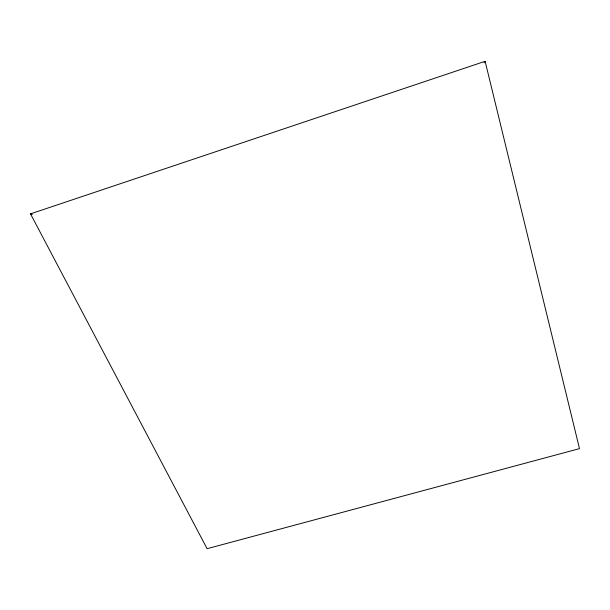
<?xml version="1.0" encoding="UTF-8"?>
<svg xmlns="http://www.w3.org/2000/svg" width="610" height="610" viewBox="0 0 610 610"><rect width="100%" height="100%" fill="white"/><g stroke="black" fill="none" stroke-linecap="round" stroke-linejoin="round"><path stroke-width="0.91" d="M484.088 62.899L485.125 61.305L579.5 448.632L207.11 548.695L30.5 213.866L485.125 61.305M30.5 213.866L32.307 214.438"/></g></svg>
